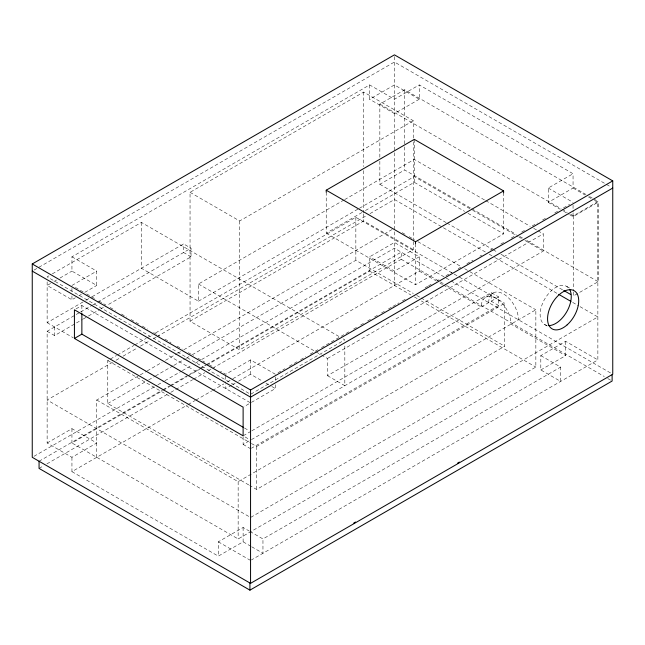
<?xml version="1.0" encoding="UTF-8"?>
<svg xmlns="http://www.w3.org/2000/svg" width="645" height="645" viewBox="0 0 645 645"><rect width="100%" height="100%" fill="white"/><g stroke="black" fill="none" stroke-linecap="round" stroke-linejoin="round"><path stroke-width="0.48" stroke-dasharray="3.23 2.42" d="M33.991 270.11L394.442 62.009L611.009 187.042M71.942 256.799L96.75 271.118L96.75 285.445L71.942 271.118L71.942 256.799L369.633 84.922L394.442 99.249L419.25 84.922L573.058 173.723L573.058 188.05L548.25 202.369L548.25 188.05L573.058 173.723M413.324 241.561L413.324 249.615L239.666 349.872L190.049 321.226L190.049 192.323L363.707 92.066L413.324 120.712L413.324 140.852M48.867 275.85L47.133 276.85L250.558 394.297L344.825 339.867L343.092 338.867M52.326 273.851L141.4 222.42L339.609 336.859M50.56 283.469L47.133 285.445L71.942 299.764L75.36 297.788M53.978 281.494L56.542 280.011M59.969 278.035L71.942 271.118M369.633 84.922L369.633 99.249L394.442 84.922L419.25 99.249L419.25 84.922M379.841 157.235L379.841 104.095L404.649 89.776L585.942 194.443M71.942 285.445L96.75 271.118M78.787 295.813L81.351 294.33M84.777 292.354L96.75 285.445M419.25 99.249L394.442 113.568L369.633 99.249M47.133 281.833L47.133 322.677L85.188 300.707M86.051 300.215L91.453 297.095M92.106 296.716L183.575 243.907L191.017 248.204L191.017 256.799L106.723 305.464M76.078 308.834L81.867 305.496L250.558 402.883L243.939 406.705M47.133 442.994L71.942 428.667L96.75 442.994L71.942 457.313L47.133 442.994L47.133 331.272L79.778 312.43M80.649 311.922L92.324 305.182M92.816 304.9L191.017 248.204M190.049 192.323L239.666 220.969L413.324 120.712M47.133 331.272L54.575 335.569L82.391 319.517M83.253 319.017L87.599 316.502M88.47 316.002L99.765 309.479M100.636 308.979L105.853 305.972M141.4 222.42L141.4 268.256L198.458 301.199L198.458 284.01L343.793 200.103M344.664 199.595L414.292 159.404L484.887 200.168M379.841 161.242L379.841 184.301L404.649 169.982L470.89 208.222M198.458 301.199L358.588 208.746M359.459 208.246L414.292 176.593L471.818 209.802M326.225 192.194L326.225 233.167L361.974 212.528M365.457 210.512L414.292 182.317L464.577 211.35M248.785 484.935L107.771 403.52L107.771 360.547L109.513 359.547M110.384 359.039L116.471 355.524M117.342 355.024L133.886 345.478M134.757 344.97L146.068 338.44M146.939 337.94L152.164 334.924M155.647 332.909L355.847 217.325L453.338 273.609M112.585 362.24L47.133 400.021L250.558 517.467L597.867 316.953L579.613 306.415M116.076 360.224L119.567 358.209M123.05 356.193L137.014 348.131M140.505 346.115L150.108 340.576M153.599 338.561L156.211 337.045M157.09 336.545L366.521 215.632M370.012 213.616L394.442 199.507L485.725 252.211M190.049 321.226L363.707 220.969L413.324 249.615M96.75 457.313L96.75 400.021L139.401 375.398M140.271 374.898L146.367 371.383M147.237 370.875L162.032 362.337M165.515 360.321L176.835 353.791M177.698 353.291L182.922 350.275M183.793 349.767L393.571 228.653M107.771 403.52L147.81 380.405M148.681 379.897L154.776 376.382M155.647 375.882L173.053 365.828M173.924 365.328L185.236 358.789M186.107 358.289L191.331 355.274M192.202 354.774L355.847 260.29L413.3 293.459M206.86 365.094L369.633 271.126L369.633 256.799L394.442 242.48L419.25 256.799L419.25 271.126L231.668 379.421M33.991 456.305L157.058 385.258M157.928 384.759L164.04 381.227M164.91 380.727L181.487 371.149M182.366 370.649L191.96 365.102M195.451 363.087L198.071 361.579M201.562 359.563L394.442 248.204L612.75 374.245M39.063 461.248L162.121 390.201M162.992 389.701L169.103 386.17M169.974 385.67L198.773 369.037M199.652 368.537L205.755 365.006M206.634 364.506L401.255 252.139L401.255 259.298L211.866 368.642M71.942 428.667L71.942 442.994L162.467 390.725M163.338 390.225L170.304 386.202M171.175 385.702L186.84 376.656M187.711 376.156L199.902 369.117M200.764 368.618L205.989 365.602M39.063 468.407L43.425 465.892M46.916 463.876L167.361 394.337M170.844 392.321L192.67 379.728M193.54 379.22L204.884 372.673M208.375 370.657L210.996 369.15M419.25 256.799L394.442 271.118L369.633 256.799M275.367 374.245L250.558 359.918L225.75 374.245L220.534 371.23M71.942 457.313L71.942 471.64L187.276 405.052M188.147 404.544L195.113 400.529M195.983 400.029L211.649 390.983M212.519 390.475L223.831 383.944M227.314 381.937L230.797 379.921M231.74 385.105L225.75 388.564L225.75 383.791M232.595 384.614L235.159 383.13M238.586 381.155L250.558 374.245L262.531 381.155M326.225 233.167L415.525 284.727L503.6 233.877L503.6 192.911M277.979 372.737L284.937 368.714M289.291 366.199L297.127 361.676M300.61 359.668L305.835 356.653M310.181 354.137L318.017 349.614M321.5 347.607L350.227 331.022M353.702 329.014L357.185 326.999M360.668 324.991L364.151 322.984M367.634 320.968L371.117 318.961M374.6 316.953L378.075 314.937M381.558 312.93L385.041 310.922M388.524 308.907L392.007 306.899M392.878 306.399L398.965 302.884M402.448 300.868L405.931 298.861M425.079 287.807L427.691 286.299M428.562 285.791L431.174 284.284M437.27 280.769L439.011 279.761M445.969 275.746L452.064 272.222M458.16 268.707L460.772 267.199M466.867 263.684L472.954 260.161M479.92 256.146L481.662 255.138M490.369 250.115L492.974 248.607M500.81 244.084L504.293 242.069M511.259 238.053L515.605 235.538M521.7 232.023L526.054 229.507M532.149 225.992L537.366 222.977M542.59 219.961L546.073 217.954M554.781 212.923L558.264 210.915M563.48 207.9L569.575 204.384M570.728 214.301L573.341 215.809L598.149 201.49L598.149 281.696L573.341 296.023L573.341 292.008M251.413 402.391L275.367 388.564L275.367 384.743M327.458 358.491L543.292 233.877L543.292 251.066L327.458 375.672L327.458 358.491L322.234 355.468M569.64 214.72L573.058 216.696L597.867 202.369L597.867 359.918L251.429 559.933M250.953 431.303L243.117 435.826L248.906 439.172M251.816 430.804L491.192 292.604L498.633 296.902L498.633 305.496L251.429 448.219M485.629 297.289L493.07 292.991M243.117 436.786L243.117 444.421L250.953 439.898M251.421 439.624L498.633 296.902M251.397 443.47L256.613 446.485L504.696 303.263L504.696 346.228L256.613 489.458L249.655 485.435M96.75 400.021L238.15 481.662L535.85 309.793L535.85 367.086L238.15 538.954L71.942 442.994M250.881 546.299L243.117 541.816L218.308 556.143L218.308 541.816L243.117 527.497L249.155 530.98M540.808 355.629L560.65 367.086L560.65 381.405L540.808 369.948L540.808 355.629L565.617 341.302L597.867 359.918M540.808 369.948L565.617 355.629L565.617 341.302M250.018 531.48L262.958 538.954L560.65 367.086M589.433 196.459L592.916 198.466M593.787 198.974L598.149 201.49M573.058 188.05L585.031 194.959M588.458 196.935L591.022 198.418M594.44 200.393L597.867 202.369M548.25 188.05L573.058 202.369M379.841 104.095L561.134 208.77M562.013 209.27L567.237 212.286M548.25 202.369L560.223 209.286M563.649 211.262L568.777 214.221M485.758 200.668L530.214 226.331M533.697 228.346L537.188 230.362M538.059 230.862L543.292 233.877M471.761 208.73L516.218 234.393M519.701 236.409L523.192 238.416M526.675 240.432L598.149 281.696M472.688 210.31L518.008 236.473M518.886 236.981L521.499 238.489M524.982 240.504L543.292 251.066M468.044 213.358L503.6 233.877M566.705 286.42L570.841 288.807M379.841 184.301L446.082 222.549M446.953 223.049L492.28 249.22M493.151 249.72L497.513 252.235M500.996 254.251L562.883 289.984M489.2 254.219L494.417 257.226M495.287 257.726L557.877 293.862M572.655 302.4L578.742 305.907M402.246 232.66L405.721 234.667M409.188 236.667L414.396 239.674M417.863 241.673L461.24 266.716M464.714 268.723L469.044 271.222M469.915 271.73L535.85 309.793M544.678 324.572L547.162 325.999M454.209 274.109L458.563 276.624M459.434 277.124L504.696 303.263M498.633 305.496L491.192 301.199L491.192 292.604M401.255 259.298L439.592 281.438M440.462 281.938L445.695 284.953M446.566 285.461L604.276 376.519M607.767 378.526L612.121 381.042M419.25 271.126L436.48 281.067M439.922 283.058L442.51 284.55M443.365 285.05L481.267 306.931A21.051 12.15 60 0 1 496.15 298.337A21.051 12.15 60 0 1 511.042 324.113L565.617 355.629M416.775 295.475L420.258 297.482M421.129 297.982L504.696 346.228M369.633 271.126L410.921 294.959M414.396 296.966L417.863 298.966M421.338 300.973L535.85 367.086M191.017 256.799L183.575 252.501L183.575 243.907M198.458 284.01L315.26 351.444M316.131 351.944L321.363 354.968M327.458 375.672L344.825 385.702L344.825 344.849M265.958 383.13L271.085 386.097M271.94 386.589L275.367 388.564M75.417 287.452L83.237 291.967M86.712 293.967L94.533 298.482M98.879 300.997L105.828 305.004M110.174 307.52L115.391 310.527M121.47 314.034L126.686 317.05M131.032 319.557L138.852 324.072M142.327 326.08L147.544 329.087M153.623 332.602L159.71 336.11M164.918 339.125L171.006 342.632M177.085 346.147L182.301 349.155M188.38 352.67L193.597 355.677M197.942 358.185L204.892 362.2M209.238 364.707L214.454 367.723M244.471 428.022L248.817 430.529M47.133 322.677L73.216 337.738M107.771 360.547L250.526 442.97M243.117 444.421L250.558 448.718M251.744 546.799L262.958 553.273L262.958 538.954M218.308 541.816L250.558 560.441M71.942 471.64L218.308 556.143M573.341 215.809L573.341 291.008M573.058 205.239L573.058 211.923M573.058 212.874L573.058 216.696M415.525 243.754L415.525 284.727M414.292 139.352L414.292 182.317M413.324 141.86L413.324 240.553M404.649 89.776L404.649 145.915M404.649 146.923L404.649 169.982M394.442 56.639L394.442 285.445M363.707 92.066L363.707 166.587M363.707 170.619L363.707 212.915M363.707 213.922L363.707 220.969M355.847 217.325L355.847 260.29M275.367 377.107L275.367 380.929M256.613 446.485L256.613 489.458M250.558 359.918L250.558 374.245M243.117 527.497L243.117 541.816M239.666 220.969L239.666 349.872M238.15 481.662L238.15 538.954M225.75 376.148L225.75 382.832M81.867 305.496L81.867 312.406M71.942 288.307L71.942 292.129M71.942 295.942L71.942 299.764M54.575 326.975L54.575 335.569M488.708 302.634A21.051 12.15 60 0 1 503.6 294.039A21.051 12.15 60 0 1 518.483 319.815M547.041 325.443A22.027 12.715 -60 0 1 545.041 298.522A22.027 12.715 -60 0 1 569.18 288.718"/><path stroke-width="0.97" d="M32.25 263.958L394.442 54.849L612.75 180.89L612.75 374.245L250.558 583.354L32.25 457.313L32.25 263.958L250.558 389.999L612.75 180.89M326.225 192.194L326.225 190.194L414.292 139.352L503.6 190.912L503.6 192.911M74.425 338.44L243.117 435.826L243.117 407.18L74.425 309.793L74.425 338.44L81.867 334.142L243.6 427.514M326.225 190.194L415.525 241.754L503.6 190.912M612.75 188.05L250.558 397.159L32.25 271.118M353.783 523.031L355.532 522.023M457.644 463.07L459.385 462.062M39.063 461.248L39.063 468.407L249.929 590.151L612.121 381.042L612.121 374.777M563.754 290.484L570.728 294.507M558.747 294.37L570.914 301.392M415.525 241.754L415.525 243.754M250.558 389.999L250.558 583.354M249.929 582.991L249.929 590.151M81.867 313.397L81.867 334.142M569.656 289.476A22.027 12.715 -60 0 1 566.705 311.849A22.027 12.715 -60 0 1 548.798 325.604M567.165 324.838A22.027 12.715 -60 0 0 574.147 290.718A22.027 12.715 -60 0 0 548.089 313.825A22.027 12.715 -60 0 0 567.165 324.838"/></g></svg>
